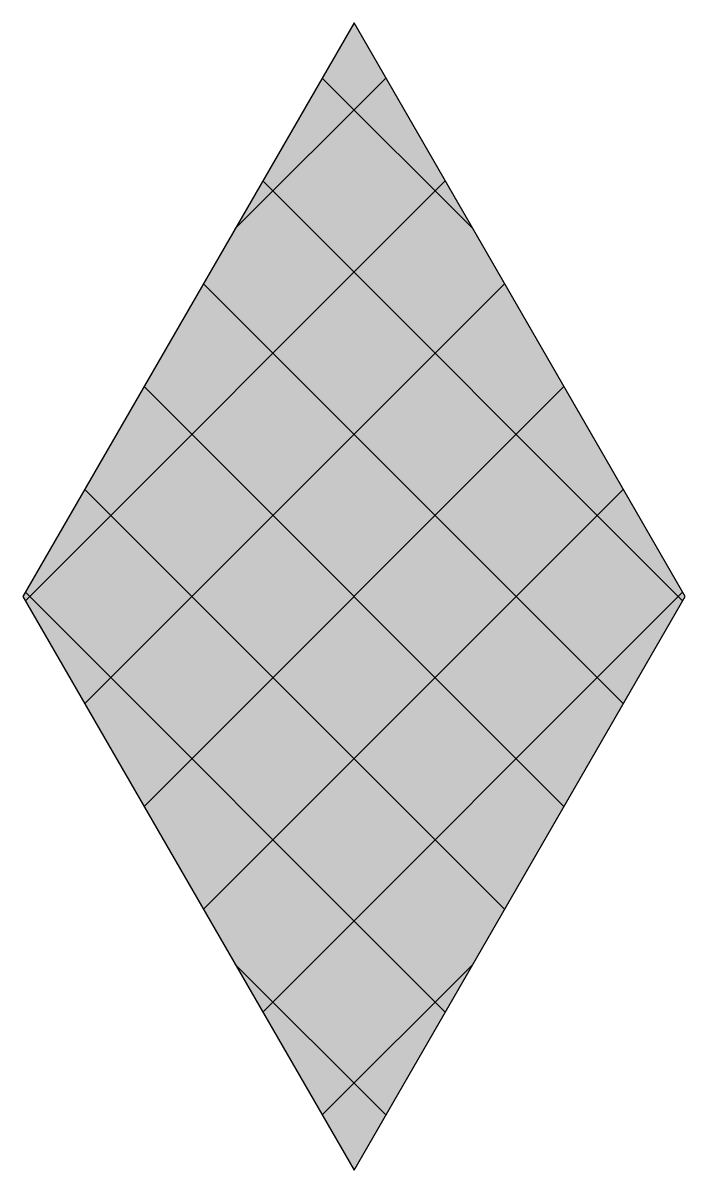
# Model space of a CAD drawing. Header units: feet. Extents: x -0.29 to 0.29, y -0.5 to 0.5.
import ezdxf

# ---------------------------------------------------------------- set-up
doc = ezdxf.new("R2010")
doc.units = ezdxf.units.FT
doc.header["$MEASUREMENT"] = 0

# ---------------------------------------------------------------- blocks, each defined once
blk = doc.blocks.new('*X1')
at = {"color": 0}
for p, q in [((-0.1035, 0.3208), (0.0277, 0.452)), ((0.1035, 0.3208), (-0.0277, 0.452)), ((-0.2865, -0.0037), (0.0795, 0.3623)), ((0.2865, -0.0037), (-0.0795, 0.3623)), ((-0.2348, -0.0934), (0.1312, 0.2727)), ((0.2348, -0.0934), (-0.1312, 0.2727)), ((-0.183, -0.183), (0.183, 0.183)), ((0.183, -0.183), (-0.183, 0.183)), ((0.1312, -0.2727), (-0.2348, 0.0934)), ((-0.1312, -0.2727), (0.2348, 0.0934)), ((0.0795, -0.3623), (-0.2865, 0.0037)), ((-0.0795, -0.3623), (0.2865, 0.0037)), ((0.0277, -0.452), (-0.1035, -0.3208)), ((-0.0277, -0.452), (0.1035, -0.3208))]:
    blk.add_line(p, q, dxfattribs=at)

msp = doc.modelspace()

# ---------------------------------------------------------------- linework, layer by layer
msp.add_solid([(0, 0.5, 1.0001), (-0.2887, 0, 1.0001), (0.2887, 0, 1.0001), (0, -0.5, 1.0001)])
msp.add_3dface([(0, 0.5, 1), (-0.2887, 0, 1), (0, -0.5, 1), (0.2887, 0, 1)])
at = {"layer": 'Defpoints'}
msp.add_point((0, 0), dxfattribs=at)

# ---------------------------------------------------------------- block references
msp.add_blockref('*X1', (0, 0, 1.0001))

doc.saveas('drawing.dxf')
